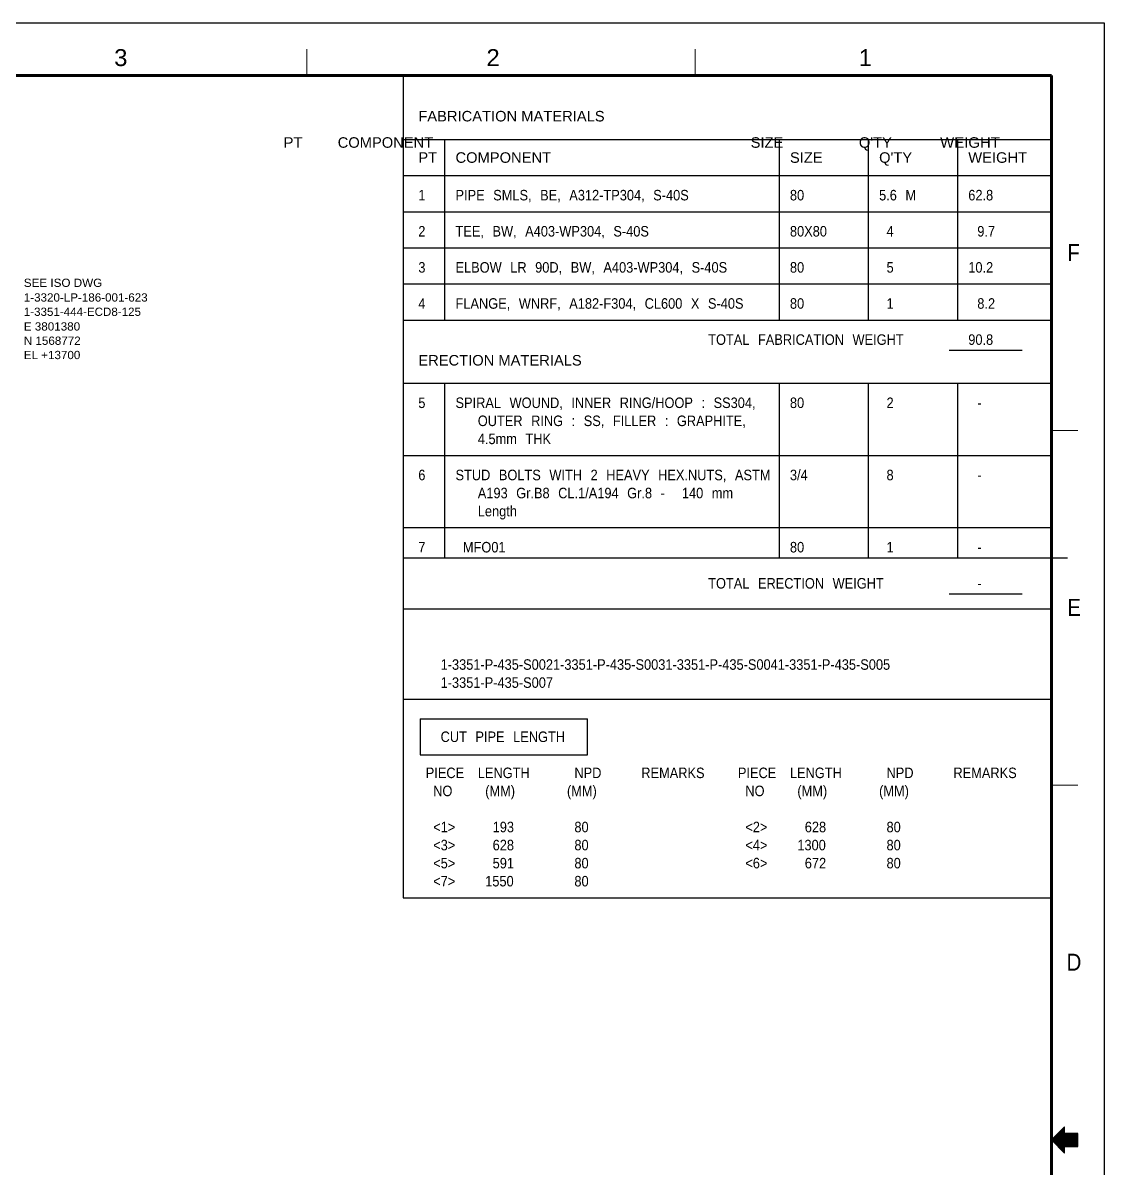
# Model space of a CAD drawing. Header units: inches. Extents: x 0 to 841, y 0 to 594.
# Drawn here: x 553.5 to 841, y 289.5 to 594 of the extents above; entities that cross this region are included whole.
import ezdxf
from ezdxf.enums import TextEntityAlignment as Align

# ---------------------------------------------------------------- set-up
doc = ezdxf.new("R2010")
doc.units = ezdxf.units.IN
doc.header["$MEASUREMENT"] = 0
for name, color, linetype in [('BG Border', 7, 'Continuous'), ('BG MATLIST', 7, 'Continuous'), ('H1', 7, 'Continuous'), ('ISOTEXT', 7, 'Continuous'), ('MATLIST', 7, 'Continuous')]:
    doc.layers.add(name, color=color, linetype=linetype)
doc.styles.add('Arial', font='arial.ttf')

msp = doc.modelspace()

# ---------------------------------------------------------------- linework, layer by layer
at = {"layer": 'BG Border', "color": 7, "linetype": 'Continuous', "lineweight": 25}
for p, q in [((0, 594), (841, 594)), ((841, 594), (841, 0)), ((830.5, 300.5), (827, 297)), ((830.5, 298.75), (830.5, 300.5)), ((834.02, 298.75), (830.5, 298.75)), ((834.02, 295.25), (834.02, 298.75)), ((827, 297), (830.5, 293.5)), ((830.5, 293.5), (830.5, 295.25)), ((830.5, 295.25), (834.02, 295.25))]:
    msp.add_line(p, q, dxfattribs=at)
at = {"layer": 'BG Border', "color": 7, "linetype": 'Continuous', "lineweight": 13}
for p, q in [((629, 580), (629, 587.02)), ((732.28, 580), (732.28, 587.02)), ((834.02, 485.67), (827, 485.67)), ((834.02, 391.33), (827, 391.33)), ((834.02, 298.59), (828.59, 298.59)), ((830.5, 298.79), (828.79, 298.79)), ((830.5, 298.99), (828.99, 298.99)), ((830.5, 299.19), (829.19, 299.19)), ((830.5, 299.39), (829.39, 299.39)), ((830.5, 299.59), (829.59, 299.59)), ((830.5, 299.79), (829.79, 299.79)), ((830.5, 299.99), (829.99, 299.99)), ((830.5, 300.19), (830.19, 300.19)), ((830.5, 300.39), (830.39, 300.39)), ((834.02, 296.99), (827.01, 296.99)), ((834.02, 297.19), (827.19, 297.19)), ((834.02, 296.79), (827.21, 296.79)), ((834.02, 297.39), (827.39, 297.39)), ((834.02, 296.59), (827.41, 296.59)), ((834.02, 297.59), (827.59, 297.59)), ((834.02, 296.39), (827.61, 296.39)), ((834.02, 297.79), (827.79, 297.79)), ((834.02, 296.19), (827.81, 296.19)), ((834.02, 297.99), (827.99, 297.99)), ((834.02, 295.99), (828.01, 295.99)), ((834.02, 298.19), (828.19, 298.19)), ((834.02, 295.79), (828.21, 295.79)), ((834.02, 298.39), (828.39, 298.39)), ((834.02, 295.59), (828.41, 295.59)), ((834.02, 295.39), (828.61, 295.39)), ((830.5, 295.19), (828.81, 295.19)), ((830.5, 294.99), (829.01, 294.99)), ((830.5, 294.79), (829.21, 294.79)), ((830.5, 294.59), (829.41, 294.59)), ((830.5, 294.39), (829.61, 294.39)), ((830.5, 294.19), (829.81, 294.19)), ((830.5, 293.99), (830.01, 293.99)), ((830.5, 293.79), (830.21, 293.79)), ((830.5, 293.59), (830.41, 293.59))]:
    msp.add_line(p, q, dxfattribs=at)
at = {"layer": 'BG Border', "color": 3, "linetype": 'Continuous', "lineweight": 120}
for p, q in [((35, 580), (827, 580)), ((827, 580), (827, 14))]:
    msp.add_line(p, q, dxfattribs=at)
msp.add_lwpolyline([(827, 580), (35, 580), (35, 14), (827, 14)], close=True, dxfattribs=at)
at = {"layer": 'H1', "color": 7, "linetype": 'Continuous', "lineweight": 30}
msp.add_line((654.62, 553.4), (827, 553.4), dxfattribs=at)
at = {"layer": 'H10', "color": 7}
msp.add_line((654.62, 524.6), (827, 524.6), dxfattribs=at)
at = {"layer": 'H11', "color": 7}
msp.add_line((654.62, 515), (827, 515), dxfattribs=at)
at = {"layer": 'H2', "color": 7, "linetype": 'Continuous', "lineweight": 30}
msp.add_line((654.62, 543.8), (827, 543.8), dxfattribs=at)
at = {"layer": 'H3', "color": 7, "linetype": 'Continuous', "lineweight": 30}
for p, q in [((654.62, 524.6), (827, 524.6)), ((654.62, 498.2), (827, 498.2))]:
    msp.add_line(p, q, dxfattribs=at)
at = {"layer": 'H6', "color": 7, "linetype": 'Continuous', "lineweight": 30}
msp.add_line((654.62, 479), (827, 479), dxfattribs=at)
at = {"layer": 'H7', "color": 7, "linetype": 'Continuous', "lineweight": 30}
msp.add_line((654.62, 459.8), (827, 459.8), dxfattribs=at)
at = {"layer": 'H8', "color": 7, "linetype": 'Continuous', "lineweight": 30}
msp.add_line((654.62, 438.2), (827, 438.2), dxfattribs=at)
at = {"layer": 'H9', "color": 7}
msp.add_line((654.62, 534.2), (827, 534.2), dxfattribs=at)
at = {"layer": 'H9', "color": 7, "linetype": 'Continuous', "lineweight": 30}
msp.add_line((654.62, 414.2), (827, 414.2), dxfattribs=at)
at = {"layer": 'HB', "color": 7}
msp.add_line((654.62, 563), (827, 563), dxfattribs=at)
at = {"layer": 'HN', "color": 7}
msp.add_line((654.62, 361.4), (827, 361.4), dxfattribs=at)
at = {"layer": 'MATLIST', "color": 7, "linetype": 'Continuous', "lineweight": 30}
for p, q in [((659.08, 409), (703.58, 409)), ((659.08, 409), (659.08, 399.4)), ((703.58, 399.4), (703.58, 409)), ((659.08, 399.4), (703.58, 399.4))]:
    msp.add_line(p, q, dxfattribs=at)
at = {"layer": 'V1', "color": 7}
msp.add_line((654.62, 580), (654.62, 361.4), dxfattribs=at)
at = {"layer": 'V2', "color": 7}
msp.add_line((665.62, 563), (665.62, 515), dxfattribs=at)
at = {"layer": 'V2_COPY', "color": 7}
msp.add_line((665.62, 498.2), (665.62, 451.8), dxfattribs=at)
at = {"layer": 'V3', "color": 7}
msp.add_line((754.56, 563), (754.56, 515), dxfattribs=at)
at = {"layer": 'V3_COPY', "color": 7}
msp.add_line((754.56, 498.2), (754.56, 451.8), dxfattribs=at)
at = {"layer": 'V4', "color": 7}
msp.add_line((778.28, 563), (778.28, 515), dxfattribs=at)
at = {"layer": 'V4_COPY', "color": 7}
msp.add_line((778.28, 498.2), (778.28, 451.8), dxfattribs=at)
at = {"layer": 'V5', "color": 7}
msp.add_line((802, 563), (802, 515), dxfattribs=at)
at = {"layer": 'V5_COPY', "color": 7}
msp.add_line((802, 498.2), (802, 451.8), dxfattribs=at)
at = {"layer": 'VV2', "color": 7, "linetype": 'Continuous', "lineweight": 30}
msp.add_line((799.78, 507), (819.18, 507), dxfattribs=at)
at = {"layer": 'VV3', "color": 7, "linetype": 'Continuous', "lineweight": 30}
msp.add_line((654.62, 451.8), (831.28, 451.8), dxfattribs=at)
at = {"layer": 'VV4', "color": 7, "linetype": 'Continuous', "lineweight": 30}
msp.add_line((799.78, 442.2), (819.18, 442.2), dxfattribs=at)

# ---------------------------------------------------------------- texts
at = {"color": 2, "style": 'ARIAL'}
for s, p in [('FABRICATION MATERIALS', (658.62, 567.8)), ('PT', (658.62, 556.8)), ('COMPONENT', (668.51, 556.8)), ('SIZE', (757.45, 556.8)), ("Q'TY", (781.16, 556.8)), ('WEIGHT', (804.88, 556.8)), ('ERECTION MATERIALS', (658.62, 502.9))]:
    msp.add_text(s, height=2.8, dxfattribs=at).set_placement(p)
at = {"layer": 'BG Border', "color": 3, "style": 'Arial', "width": 1.008516}
for s, p in [('3', (579.5, 587.02)), ('2', (678.5, 587.02)), ('1', (777.5, 587.02))]:
    msp.add_text(s, height=4.5, dxfattribs=at).set_placement(p, align=Align.TOP_CENTER)
at = {"layer": 'BG MATLIST', "color": 2, "style": 'Arial'}
for s, width, p in [('PT', 1.011406, (622.78, 560.8)), ('COMPONENT', 0.999032, (637.18, 560.8)), ('SIZE', 1.001836, (746.99, 560.8)), ("Q'TY", 0.997907, (775.79, 560.8)), ('WEIGHT', 1.016102, (797.39, 560.8))]:
    msp.add_text(s, height=2.8, dxfattribs=dict(at, width=width)).set_placement(p)
at = {"layer": 'ELEDIT', "color": 2, "style": 'Arial', "width": 1.005315}
msp.add_text('EL +13700', height=2.2, dxfattribs=at).set_placement((553.7, 504.6))
at = {"layer": 'ISOTEXT', "color": 2, "style": 'Arial'}
for s, width, p in [('SEE ISO DWG', 1.00983, (553.7, 523.8)), ('1-3320-LP-186-001-623', 1.004063, (553.7, 519.9)), ('1-3351-444-ECD8-125', 1.00235, (553.7, 516.1)), ('E 3801380', 1.007902, (553.7, 512.2)), ('N 1568772', 1.006087, (553.7, 508.4))]:
    msp.add_text(s, height=2.2, dxfattribs=dict(at, width=width)).set_placement(p)
at = {"layer": 'T1', "color": 2, "style": 'ARIAL', "width": 0.87}
for s, p in [('1', (658.62, 546.8)), ('2', (658.62, 537.2)), ('3', (658.62, 527.6)), ('4', (658.62, 518)), ('5', (658.62, 491.6)), ('6', (658.62, 472.4)), ('7', (658.62, 453.2)), ('PIECE', (660.6, 393.2)), ('NO', (662.58, 388.4)), ('<1>', (662.58, 378.8)), ('<3>', (662.58, 374)), ('<5>', (662.58, 369.2)), ('<7>', (662.58, 364.4))]:
    msp.add_text(s, height=2.8, dxfattribs=at).set_placement(p)
at = {"layer": 'T2', "color": 2, "style": 'ARIAL', "width": 0.87}
for s, p in [('PIPE\u2004\u2004SMLS,\u2004\u2004BE,\u2004\u2004A312-TP304,\u2004\u2004S-40S', (668.51, 546.8)), ('TEE,\u2004\u2004BW,\u2004\u2004A403-WP304,\u2004\u2004S-40S', (668.51, 537.2)), ('ELBOW\u2004\u2004LR\u2004\u200490D,\u2004\u2004BW,\u2004\u2004A403-WP304,\u2004\u2004S-40S', (668.51, 527.6)), ('FLANGE,\u2004\u2004WNRF,\u2004\u2004A182-F304,\u2004\u2004CL600\u2004\u2004X\u2004\u2004S-40S', (668.51, 518)), ('SPIRAL\u2004\u2004WOUND,\u2004\u2004INNER\u2004\u2004RING/HOOP\u2004\u2004:\u2004\u2004SS304,', (668.51, 491.6)), ('OUTER\u2004\u2004RING\u2004\u2004:\u2004\u2004SS,\u2004\u2004FILLER\u2004\u2004:\u2004\u2004GRAPHITE,', (674.44, 486.8)), ('4.5mm\u2004\u2004THK', (674.44, 482)), ('STUD\u2004\u2004BOLTS\u2004\u2004WITH\u2004\u20042\u2004\u2004HEAVY\u2004\u2004HEX.NUTS,\u2004\u2004ASTM', (668.51, 472.4)), ('A193\u2004\u2004Gr.B8\u2004\u2004CL.1/A194\u2004\u2004Gr.8\u2004\u2004-\u2004\u2004\u2004\u2004140\u2004\u2004mm', (674.44, 467.6)), ('Length', (674.44, 462.8)), ('MFO01', (670.48, 453.2)), ('1-3351-P-435-S0021-3351-P-435-S0031-3351-P-435-S0041-3351-P-435-S005', (664.55, 422)), ('1-3351-P-435-S007', (664.55, 417.2)), ('CUT\u2004\u2004PIPE\u2004\u2004LENGTH', (664.55, 402.8)), ('LENGTH', (674.44, 393.2)), ('NPD', (700.13, 393.2)), ('(MM)', (676.41, 388.4)), ('(MM)', (698.15, 388.4)), ('193', (678.39, 378.8)), ('80', (700.13, 378.8)), ('628', (678.39, 374)), ('80', (700.13, 374)), ('591', (678.39, 369.2)), ('80', (700.13, 369.2)), ('1550', (676.41, 364.4)), ('80', (700.13, 364.4))]:
    msp.add_text(s, height=2.8, dxfattribs=at).set_placement(p)
at = {"layer": 'T3', "color": 2, "style": 'ARIAL', "width": 0.87}
for s, p in [('80', (757.45, 546.8)), ('80X80', (757.45, 537.2)), ('80', (757.45, 527.6)), ('80', (757.45, 518)), ('TOTAL\u2004\u2004FABRICATION\u2004\u2004WEIGHT', (735.71, 508.4)), ('80', (757.45, 491.6)), ('3/4', (757.45, 472.4)), ('80', (757.45, 453.2)), ('TOTAL\u2004\u2004ERECTION\u2004\u2004WEIGHT', (735.71, 443.6)), ('REMARKS', (717.92, 393.2)), ('PIECE', (743.61, 393.2)), ('LENGTH', (757.45, 393.2)), ('NO', (745.59, 388.4)), ('(MM)', (759.42, 388.4)), ('<2>', (745.59, 378.8)), ('628', (761.4, 378.8)), ('<4>', (745.59, 374)), ('1300', (759.42, 374)), ('<6>', (745.59, 369.2)), ('672', (761.4, 369.2))]:
    msp.add_text(s, height=2.8, dxfattribs=at).set_placement(p)
at = {"layer": 'T4', "color": 2, "style": 'ARIAL', "width": 0.87}
for s, p in [('5.6\u2004\u2004M', (781.16, 546.8)), ('4', (783.14, 537.2)), ('5', (783.14, 527.6)), ('1', (783.14, 518)), ('2', (783.14, 491.6)), ('8', (783.14, 472.4)), ('1', (783.14, 453.2)), ('NPD', (783.14, 393.2)), ('(MM)', (781.16, 388.4)), ('80', (783.14, 378.8)), ('80', (783.14, 374)), ('80', (783.14, 369.2))]:
    msp.add_text(s, height=2.8, dxfattribs=at).set_placement(p)
at = {"layer": 'T5', "color": 2, "style": 'ARIAL', "width": 0.87}
for s, p in [('62.8', (804.88, 546.8)), ('9.7', (807.28, 537.2)), ('10.2', (804.88, 527.6)), ('8.2', (807.28, 518)), ('90.8', (804.88, 508.4)), ('-', (807.28, 491.6)), ('-', (807.28, 472.4)), ('-', (807.28, 453.2)), ('-', (807.28, 443.6)), ('REMARKS', (800.93, 393.2))]:
    msp.add_text(s, height=2.8, dxfattribs=at).set_placement(p)
at = {"layer": 'T5', "color": 3, "style": 'ARIAL', "width": 0.87}
for s, p in [('F', (831.22, 532.93)), ('E', (831.22, 438.6)), ('D', (831.01, 344.26))]:
    msp.add_text(s, height=4.5, dxfattribs=at).set_placement(p, align=Align.MIDDLE_LEFT)

doc.saveas('drawing.dxf')
